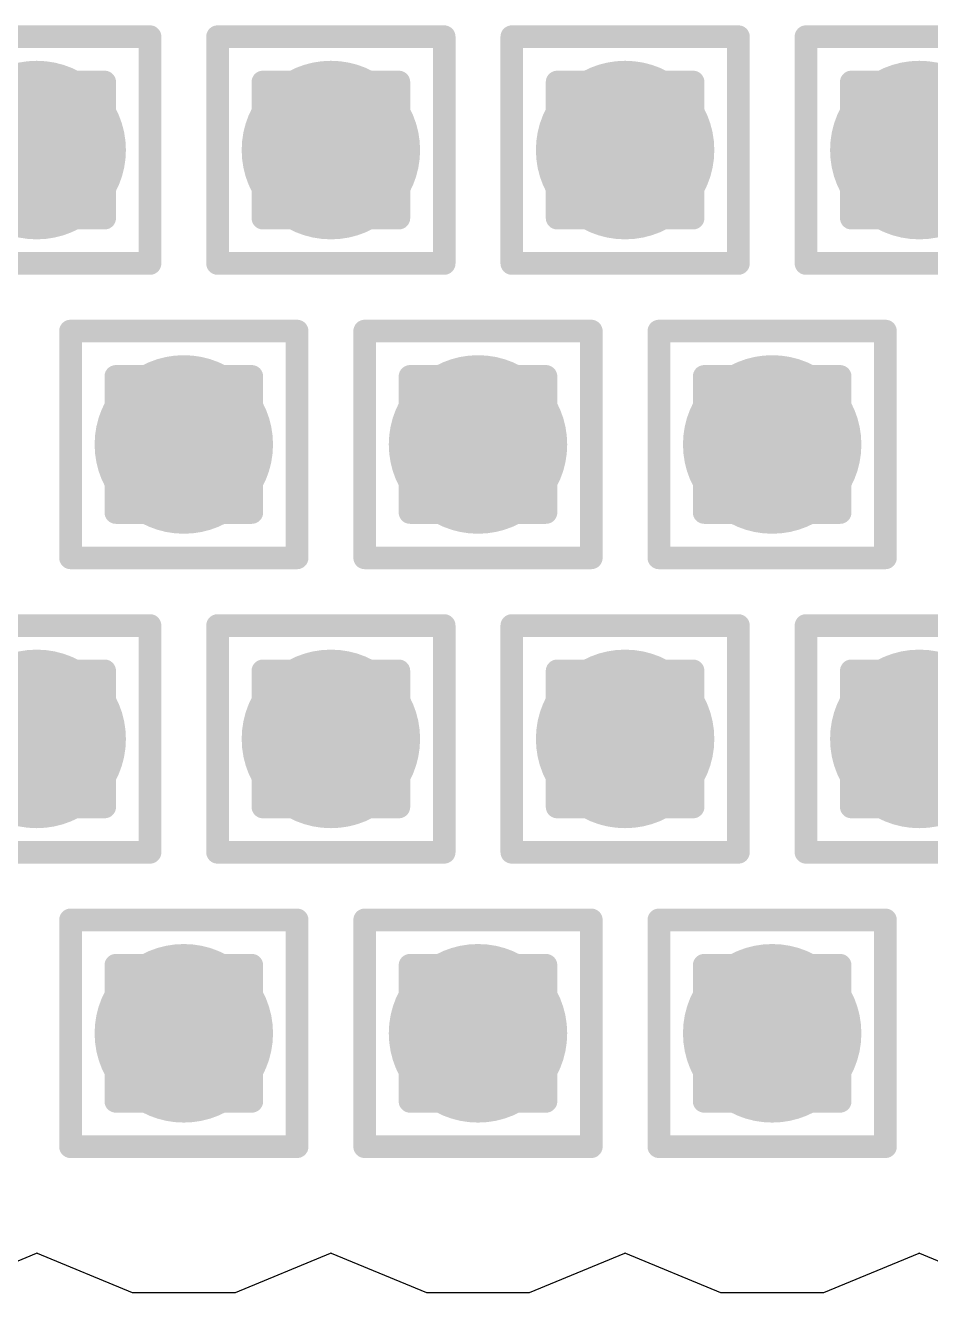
# Model space of a CAD drawing. Header units: inches. Extents: x -12 to 5357, y -8 to 5291.
# Drawn here: x 41.746 to 43.775, y 8.817 to 11.656 of the extents above; entities that cross this region are included whole.
import ezdxf

# ---------------------------------------------------------------- set-up
doc = ezdxf.new("R2010")
doc.units = ezdxf.units.IN
for name, color, linetype in [('Bottom Layer', 5, 'Continuous'), ('Drill Drawing', 1, 'Continuous'), ('Ground', 16, 'Continuous'), ('Power', 76, 'Continuous'), ('Top Layer', 1, 'Continuous'), ('Via Holes', 16, 'Continuous')]:
    doc.layers.add(name, color=color, linetype=linetype)

msp = doc.modelspace()

# ---------------------------------------------------------------- hatches: boundary and pattern name
at = {"layer": 'Bottom Layer'}
h = msp.add_hatch(color=5, dxfattribs=at)
edge = h.paths.add_edge_path()
edge.add_arc((41.7713, 11.3767), 0.2, 0, 360)
h = msp.add_hatch(color=5, dxfattribs=at)
edge = h.paths.add_edge_path()
edge.add_arc((42.4308, 11.3767), 0.2, 0, 360)
h = msp.add_hatch(color=5, dxfattribs=at)
edge = h.paths.add_edge_path()
edge.add_arc((43.0904, 11.3767), 0.2, 0, 360)
h = msp.add_hatch(color=5, dxfattribs=at)
edge = h.paths.add_edge_path()
edge.add_arc((43.7499, 11.3767), 0.2, 0, 360)
h = msp.add_hatch(color=5, dxfattribs=at)
edge = h.paths.add_edge_path()
edge.add_arc((42.1011, 10.7172), 0.2, 0, 360)
h = msp.add_hatch(color=5, dxfattribs=at)
edge = h.paths.add_edge_path()
edge.add_arc((42.7606, 10.7172), 0.2, 0, 360)
h = msp.add_hatch(color=5, dxfattribs=at)
edge = h.paths.add_edge_path()
edge.add_arc((43.4201, 10.7172), 0.2, 0, 360)
h = msp.add_hatch(color=5, dxfattribs=at)
edge = h.paths.add_edge_path()
edge.add_arc((41.7713, 10.0576), 0.2, 0, 360)
h = msp.add_hatch(color=5, dxfattribs=at)
edge = h.paths.add_edge_path()
edge.add_arc((42.4308, 10.0576), 0.2, 0, 360)
h = msp.add_hatch(color=5, dxfattribs=at)
edge = h.paths.add_edge_path()
edge.add_arc((43.0904, 10.0576), 0.2, 0, 360)
h = msp.add_hatch(color=5, dxfattribs=at)
edge = h.paths.add_edge_path()
edge.add_arc((43.7499, 10.0576), 0.2, 0, 360)
h = msp.add_hatch(color=5, dxfattribs=at)
edge = h.paths.add_edge_path()
edge.add_arc((42.1011, 9.3981), 0.2, 0, 360)
h = msp.add_hatch(color=5, dxfattribs=at)
edge = h.paths.add_edge_path()
edge.add_arc((42.7606, 9.3981), 0.2, 0, 360)
h = msp.add_hatch(color=5, dxfattribs=at)
edge = h.paths.add_edge_path()
edge.add_arc((43.4201, 9.3981), 0.2, 0, 360)
at = {"layer": 'Ground'}
h = msp.add_hatch(color=16, dxfattribs=at)
edge = h.paths.add_edge_path()
edge.add_arc((41.7713, 11.3767), 0.2, 0, 360)
h = msp.add_hatch(color=16, dxfattribs=at)
edge = h.paths.add_edge_path()
edge.add_arc((42.4308, 11.3767), 0.2, 0, 360)
h = msp.add_hatch(color=16, dxfattribs=at)
edge = h.paths.add_edge_path()
edge.add_arc((43.0904, 11.3767), 0.2, 0, 360)
h = msp.add_hatch(color=16, dxfattribs=at)
edge = h.paths.add_edge_path()
edge.add_arc((43.7499, 11.3767), 0.2, 0, 360)
h = msp.add_hatch(color=16, dxfattribs=at)
edge = h.paths.add_edge_path()
edge.add_arc((42.1011, 10.7172), 0.2, 0, 360)
h = msp.add_hatch(color=16, dxfattribs=at)
edge = h.paths.add_edge_path()
edge.add_arc((42.7606, 10.7172), 0.2, 0, 360)
h = msp.add_hatch(color=16, dxfattribs=at)
edge = h.paths.add_edge_path()
edge.add_arc((43.4201, 10.7172), 0.2, 0, 360)
h = msp.add_hatch(color=16, dxfattribs=at)
edge = h.paths.add_edge_path()
edge.add_arc((41.7713, 10.0576), 0.2, 0, 360)
h = msp.add_hatch(color=16, dxfattribs=at)
edge = h.paths.add_edge_path()
edge.add_arc((42.4308, 10.0576), 0.2, 0, 360)
h = msp.add_hatch(color=16, dxfattribs=at)
edge = h.paths.add_edge_path()
edge.add_arc((43.0904, 10.0576), 0.2, 0, 360)
h = msp.add_hatch(color=16, dxfattribs=at)
edge = h.paths.add_edge_path()
edge.add_arc((43.7499, 10.0576), 0.2, 0, 360)
h = msp.add_hatch(color=16, dxfattribs=at)
edge = h.paths.add_edge_path()
edge.add_arc((42.1011, 9.3981), 0.2, 0, 360)
h = msp.add_hatch(color=16, dxfattribs=at)
edge = h.paths.add_edge_path()
edge.add_arc((42.7606, 9.3981), 0.2, 0, 360)
h = msp.add_hatch(color=16, dxfattribs=at)
edge = h.paths.add_edge_path()
edge.add_arc((43.4201, 9.3981), 0.2, 0, 360)
at = {"layer": 'Power'}
h = msp.add_hatch(color=76, dxfattribs=at)
edge = h.paths.add_edge_path()
edge.add_arc((41.7713, 11.3767), 0.2, 0, 360)
h = msp.add_hatch(color=76, dxfattribs=at)
edge = h.paths.add_edge_path()
edge.add_arc((42.4308, 11.3767), 0.2, 0, 360)
h = msp.add_hatch(color=76, dxfattribs=at)
edge = h.paths.add_edge_path()
edge.add_arc((43.0904, 11.3767), 0.2, 0, 360)
h = msp.add_hatch(color=76, dxfattribs=at)
edge = h.paths.add_edge_path()
edge.add_arc((43.7499, 11.3767), 0.2, 0, 360)
h = msp.add_hatch(color=76, dxfattribs=at)
edge = h.paths.add_edge_path()
edge.add_arc((42.1011, 10.7172), 0.2, 0, 360)
h = msp.add_hatch(color=76, dxfattribs=at)
edge = h.paths.add_edge_path()
edge.add_arc((42.7606, 10.7172), 0.2, 0, 360)
h = msp.add_hatch(color=76, dxfattribs=at)
edge = h.paths.add_edge_path()
edge.add_arc((43.4201, 10.7172), 0.2, 0, 360)
h = msp.add_hatch(color=76, dxfattribs=at)
edge = h.paths.add_edge_path()
edge.add_arc((41.7713, 10.0576), 0.2, 0, 360)
h = msp.add_hatch(color=76, dxfattribs=at)
edge = h.paths.add_edge_path()
edge.add_arc((42.4308, 10.0576), 0.2, 0, 360)
h = msp.add_hatch(color=76, dxfattribs=at)
edge = h.paths.add_edge_path()
edge.add_arc((43.0904, 10.0576), 0.2, 0, 360)
h = msp.add_hatch(color=76, dxfattribs=at)
edge = h.paths.add_edge_path()
edge.add_arc((43.7499, 10.0576), 0.2, 0, 360)
h = msp.add_hatch(color=76, dxfattribs=at)
edge = h.paths.add_edge_path()
edge.add_arc((42.1011, 9.3981), 0.2, 0, 360)
h = msp.add_hatch(color=76, dxfattribs=at)
edge = h.paths.add_edge_path()
edge.add_arc((42.7606, 9.3981), 0.2, 0, 360)
h = msp.add_hatch(color=76, dxfattribs=at)
edge = h.paths.add_edge_path()
edge.add_arc((43.4201, 9.3981), 0.2, 0, 360)
at = {"layer": 'Top Layer'}
h = msp.add_hatch(color=1, dxfattribs=at)
edge = h.paths.add_edge_path()
edge.add_arc((41.7713, 11.3767), 0.2, 0, 360)
h = msp.add_hatch(color=1, dxfattribs=at)
edge = h.paths.add_edge_path()
edge.add_arc((42.4308, 11.3767), 0.2, 0, 360)
h = msp.add_hatch(color=1, dxfattribs=at)
edge = h.paths.add_edge_path()
edge.add_arc((43.0904, 11.3767), 0.2, 0, 360)
h = msp.add_hatch(color=1, dxfattribs=at)
edge = h.paths.add_edge_path()
edge.add_arc((43.7499, 11.3767), 0.2, 0, 360)
h = msp.add_hatch(color=1, dxfattribs=at)
edge = h.paths.add_edge_path()
edge.add_arc((42.1011, 10.7172), 0.2, 0, 360)
h = msp.add_hatch(color=1, dxfattribs=at)
edge = h.paths.add_edge_path()
edge.add_arc((42.7606, 10.7172), 0.2, 0, 360)
h = msp.add_hatch(color=1, dxfattribs=at)
edge = h.paths.add_edge_path()
edge.add_arc((43.4201, 10.7172), 0.2, 0, 360)
h = msp.add_hatch(color=1, dxfattribs=at)
edge = h.paths.add_edge_path()
edge.add_arc((41.7713, 10.0576), 0.2, 0, 360)
h = msp.add_hatch(color=1, dxfattribs=at)
edge = h.paths.add_edge_path()
edge.add_arc((42.4308, 10.0576), 0.2, 0, 360)
h = msp.add_hatch(color=1, dxfattribs=at)
edge = h.paths.add_edge_path()
edge.add_arc((43.0904, 10.0576), 0.2, 0, 360)
h = msp.add_hatch(color=1, dxfattribs=at)
edge = h.paths.add_edge_path()
edge.add_arc((43.7499, 10.0576), 0.2, 0, 360)
h = msp.add_hatch(color=1, dxfattribs=at)
edge = h.paths.add_edge_path()
edge.add_arc((42.1011, 9.3981), 0.2, 0, 360)
h = msp.add_hatch(color=1, dxfattribs=at)
edge = h.paths.add_edge_path()
edge.add_arc((42.7606, 9.3981), 0.2, 0, 360)
h = msp.add_hatch(color=1, dxfattribs=at)
edge = h.paths.add_edge_path()
edge.add_arc((43.4201, 9.3981), 0.2, 0, 360)
at = {"layer": 'Via Holes'}
h = msp.add_hatch(color=7, dxfattribs=at)
edge = h.paths.add_edge_path()
edge.add_arc((41.7713, 11.3767), 0.1, 0, 360)
h = msp.add_hatch(color=7, dxfattribs=at)
edge = h.paths.add_edge_path()
edge.add_arc((42.4308, 11.3767), 0.1, 0, 360)
h = msp.add_hatch(color=7, dxfattribs=at)
edge = h.paths.add_edge_path()
edge.add_arc((43.0904, 11.3767), 0.1, 0, 360)
h = msp.add_hatch(color=7, dxfattribs=at)
edge = h.paths.add_edge_path()
edge.add_arc((43.7499, 11.3767), 0.1, 0, 360)
h = msp.add_hatch(color=7, dxfattribs=at)
edge = h.paths.add_edge_path()
edge.add_arc((42.1011, 10.7172), 0.1, 0, 360)
h = msp.add_hatch(color=7, dxfattribs=at)
edge = h.paths.add_edge_path()
edge.add_arc((42.7606, 10.7172), 0.1, 0, 360)
h = msp.add_hatch(color=7, dxfattribs=at)
edge = h.paths.add_edge_path()
edge.add_arc((43.4201, 10.7172), 0.1, 0, 360)
h = msp.add_hatch(color=7, dxfattribs=at)
edge = h.paths.add_edge_path()
edge.add_arc((41.7713, 10.0576), 0.1, 0, 360)
h = msp.add_hatch(color=7, dxfattribs=at)
edge = h.paths.add_edge_path()
edge.add_arc((42.4308, 10.0576), 0.1, 0, 360)
h = msp.add_hatch(color=7, dxfattribs=at)
edge = h.paths.add_edge_path()
edge.add_arc((43.0904, 10.0576), 0.1, 0, 360)
h = msp.add_hatch(color=7, dxfattribs=at)
edge = h.paths.add_edge_path()
edge.add_arc((43.7499, 10.0576), 0.1, 0, 360)
h = msp.add_hatch(color=7, dxfattribs=at)
edge = h.paths.add_edge_path()
edge.add_arc((42.1011, 9.3981), 0.1, 0, 360)
h = msp.add_hatch(color=7, dxfattribs=at)
edge = h.paths.add_edge_path()
edge.add_arc((42.7606, 9.3981), 0.1, 0, 360)
h = msp.add_hatch(color=7, dxfattribs=at)
edge = h.paths.add_edge_path()
edge.add_arc((43.4201, 9.3981), 0.1, 0, 360)

# ---------------------------------------------------------------- linework, layer by layer
at = {"layer": 'Drill Drawing'}
for points in [[(41.5173, 11.6307, 0.0508, 0.0508, 0), (42.0253, 11.6307, 0.0508, 0.0508, 0)], [(42.0253, 11.1227, 0.0508, 0.0508, 0), (42.0253, 11.6307, 0.0508, 0.0508, 0)], [(42.1768, 11.6307, 0.0508, 0.0508, 0), (42.6848, 11.6307, 0.0508, 0.0508, 0)], [(42.1768, 11.1227, 0.0508, 0.0508, 0), (42.1768, 11.6307, 0.0508, 0.0508, 0)], [(42.6848, 11.1227, 0.0508, 0.0508, 0), (42.6848, 11.6307, 0.0508, 0.0508, 0)], [(42.8364, 11.6307, 0.0508, 0.0508, 0), (43.3444, 11.6307, 0.0508, 0.0508, 0)], [(42.8364, 11.1227, 0.0508, 0.0508, 0), (42.8364, 11.6307, 0.0508, 0.0508, 0)], [(43.3444, 11.1227, 0.0508, 0.0508, 0), (43.3444, 11.6307, 0.0508, 0.0508, 0)], [(43.4959, 11.6307, 0.0508, 0.0508, 0), (44.0039, 11.6307, 0.0508, 0.0508, 0)], [(43.4959, 11.1227, 0.0508, 0.0508, 0), (43.4959, 11.6307, 0.0508, 0.0508, 0)], [(41.6189, 11.5291, 0.0508, 0.0508, 0), (41.9237, 11.5291, 0.0508, 0.0508, 0)], [(41.9237, 11.2243, 0.0508, 0.0508, 0), (41.9237, 11.5291, 0.0508, 0.0508, 0)], [(42.2784, 11.5291, 0.0508, 0.0508, 0), (42.5832, 11.5291, 0.0508, 0.0508, 0)], [(42.2784, 11.2243, 0.0508, 0.0508, 0), (42.2784, 11.5291, 0.0508, 0.0508, 0)], [(42.5832, 11.2243, 0.0508, 0.0508, 0), (42.5832, 11.5291, 0.0508, 0.0508, 0)], [(42.938, 11.5291, 0.0508, 0.0508, 0), (43.2428, 11.5291, 0.0508, 0.0508, 0)], [(42.938, 11.2243, 0.0508, 0.0508, 0), (42.938, 11.5291, 0.0508, 0.0508, 0)], [(43.2428, 11.2243, 0.0508, 0.0508, 0), (43.2428, 11.5291, 0.0508, 0.0508, 0)], [(43.5975, 11.5291, 0.0508, 0.0508, 0), (43.9023, 11.5291, 0.0508, 0.0508, 0)], [(43.5975, 11.2243, 0.0508, 0.0508, 0), (43.5975, 11.5291, 0.0508, 0.0508, 0)], [(41.6189, 11.2243, 0.0508, 0.0508, 0), (41.9237, 11.2243, 0.0508, 0.0508, 0)], [(42.2784, 11.2243, 0.0508, 0.0508, 0), (42.5832, 11.2243, 0.0508, 0.0508, 0)], [(42.938, 11.2243, 0.0508, 0.0508, 0), (43.2428, 11.2243, 0.0508, 0.0508, 0)], [(43.5975, 11.2243, 0.0508, 0.0508, 0), (43.9023, 11.2243, 0.0508, 0.0508, 0)], [(41.5173, 11.1227, 0.0508, 0.0508, 0), (42.0253, 11.1227, 0.0508, 0.0508, 0)], [(42.1768, 11.1227, 0.0508, 0.0508, 0), (42.6848, 11.1227, 0.0508, 0.0508, 0)], [(42.8364, 11.1227, 0.0508, 0.0508, 0), (43.3444, 11.1227, 0.0508, 0.0508, 0)], [(43.4959, 11.1227, 0.0508, 0.0508, 0), (44.0039, 11.1227, 0.0508, 0.0508, 0)], [(41.8471, 10.9712, 0.0508, 0.0508, 0), (42.3551, 10.9712, 0.0508, 0.0508, 0)], [(41.8471, 10.4632, 0.0508, 0.0508, 0), (41.8471, 10.9712, 0.0508, 0.0508, 0)], [(42.3551, 10.4632, 0.0508, 0.0508, 0), (42.3551, 10.9712, 0.0508, 0.0508, 0)], [(42.5066, 10.9712, 0.0508, 0.0508, 0), (43.0146, 10.9712, 0.0508, 0.0508, 0)], [(42.5066, 10.4632, 0.0508, 0.0508, 0), (42.5066, 10.9712, 0.0508, 0.0508, 0)], [(43.0146, 10.4632, 0.0508, 0.0508, 0), (43.0146, 10.9712, 0.0508, 0.0508, 0)], [(43.1661, 10.9712, 0.0508, 0.0508, 0), (43.6741, 10.9712, 0.0508, 0.0508, 0)], [(43.1661, 10.4632, 0.0508, 0.0508, 0), (43.1661, 10.9712, 0.0508, 0.0508, 0)], [(43.6741, 10.4632, 0.0508, 0.0508, 0), (43.6741, 10.9712, 0.0508, 0.0508, 0)], [(41.9487, 10.8696, 0.0508, 0.0508, 0), (42.2535, 10.8696, 0.0508, 0.0508, 0)], [(41.9487, 10.5648, 0.0508, 0.0508, 0), (41.9487, 10.8696, 0.0508, 0.0508, 0)], [(42.2535, 10.5648, 0.0508, 0.0508, 0), (42.2535, 10.8696, 0.0508, 0.0508, 0)], [(42.6082, 10.8696, 0.0508, 0.0508, 0), (42.913, 10.8696, 0.0508, 0.0508, 0)], [(42.6082, 10.5648, 0.0508, 0.0508, 0), (42.6082, 10.8696, 0.0508, 0.0508, 0)], [(42.913, 10.5648, 0.0508, 0.0508, 0), (42.913, 10.8696, 0.0508, 0.0508, 0)], [(43.2677, 10.8696, 0.0508, 0.0508, 0), (43.5725, 10.8696, 0.0508, 0.0508, 0)], [(43.2677, 10.5648, 0.0508, 0.0508, 0), (43.2677, 10.8696, 0.0508, 0.0508, 0)], [(43.5725, 10.5648, 0.0508, 0.0508, 0), (43.5725, 10.8696, 0.0508, 0.0508, 0)], [(41.9487, 10.5648, 0.0508, 0.0508, 0), (42.2535, 10.5648, 0.0508, 0.0508, 0)], [(42.6082, 10.5648, 0.0508, 0.0508, 0), (42.913, 10.5648, 0.0508, 0.0508, 0)], [(43.2677, 10.5648, 0.0508, 0.0508, 0), (43.5725, 10.5648, 0.0508, 0.0508, 0)], [(41.8471, 10.4632, 0.0508, 0.0508, 0), (42.3551, 10.4632, 0.0508, 0.0508, 0)], [(42.5066, 10.4632, 0.0508, 0.0508, 0), (43.0146, 10.4632, 0.0508, 0.0508, 0)], [(43.1661, 10.4632, 0.0508, 0.0508, 0), (43.6741, 10.4632, 0.0508, 0.0508, 0)], [(41.5173, 10.3116, 0.0508, 0.0508, 0), (42.0253, 10.3116, 0.0508, 0.0508, 0)], [(42.0253, 9.8036, 0.0508, 0.0508, 0), (42.0253, 10.3116, 0.0508, 0.0508, 0)], [(42.1768, 10.3116, 0.0508, 0.0508, 0), (42.6848, 10.3116, 0.0508, 0.0508, 0)], [(42.1768, 9.8036, 0.0508, 0.0508, 0), (42.1768, 10.3116, 0.0508, 0.0508, 0)], [(42.6848, 9.8036, 0.0508, 0.0508, 0), (42.6848, 10.3116, 0.0508, 0.0508, 0)], [(42.8364, 10.3116, 0.0508, 0.0508, 0), (43.3444, 10.3116, 0.0508, 0.0508, 0)], [(42.8364, 9.8036, 0.0508, 0.0508, 0), (42.8364, 10.3116, 0.0508, 0.0508, 0)], [(43.3444, 9.8036, 0.0508, 0.0508, 0), (43.3444, 10.3116, 0.0508, 0.0508, 0)], [(43.4959, 10.3116, 0.0508, 0.0508, 0), (44.0039, 10.3116, 0.0508, 0.0508, 0)], [(43.4959, 9.8036, 0.0508, 0.0508, 0), (43.4959, 10.3116, 0.0508, 0.0508, 0)], [(41.6189, 10.21, 0.0508, 0.0508, 0), (41.9237, 10.21, 0.0508, 0.0508, 0)], [(41.9237, 9.9052, 0.0508, 0.0508, 0), (41.9237, 10.21, 0.0508, 0.0508, 0)], [(42.2784, 10.21, 0.0508, 0.0508, 0), (42.5832, 10.21, 0.0508, 0.0508, 0)], [(42.2784, 9.9052, 0.0508, 0.0508, 0), (42.2784, 10.21, 0.0508, 0.0508, 0)], [(42.5832, 9.9052, 0.0508, 0.0508, 0), (42.5832, 10.21, 0.0508, 0.0508, 0)], [(42.938, 10.21, 0.0508, 0.0508, 0), (43.2428, 10.21, 0.0508, 0.0508, 0)], [(42.938, 9.9052, 0.0508, 0.0508, 0), (42.938, 10.21, 0.0508, 0.0508, 0)], [(43.2428, 9.9052, 0.0508, 0.0508, 0), (43.2428, 10.21, 0.0508, 0.0508, 0)], [(43.5975, 10.21, 0.0508, 0.0508, 0), (43.9023, 10.21, 0.0508, 0.0508, 0)], [(43.5975, 9.9052, 0.0508, 0.0508, 0), (43.5975, 10.21, 0.0508, 0.0508, 0)], [(41.6189, 9.9052, 0.0508, 0.0508, 0), (41.9237, 9.9052, 0.0508, 0.0508, 0)], [(42.2784, 9.9052, 0.0508, 0.0508, 0), (42.5832, 9.9052, 0.0508, 0.0508, 0)], [(42.938, 9.9052, 0.0508, 0.0508, 0), (43.2428, 9.9052, 0.0508, 0.0508, 0)], [(43.5975, 9.9052, 0.0508, 0.0508, 0), (43.9023, 9.9052, 0.0508, 0.0508, 0)], [(41.5173, 9.8036, 0.0508, 0.0508, 0), (42.0253, 9.8036, 0.0508, 0.0508, 0)], [(42.1768, 9.8036, 0.0508, 0.0508, 0), (42.6848, 9.8036, 0.0508, 0.0508, 0)], [(42.8364, 9.8036, 0.0508, 0.0508, 0), (43.3444, 9.8036, 0.0508, 0.0508, 0)], [(43.4959, 9.8036, 0.0508, 0.0508, 0), (44.0039, 9.8036, 0.0508, 0.0508, 0)], [(41.8471, 9.6521, 0.0508, 0.0508, 0), (42.3551, 9.6521, 0.0508, 0.0508, 0)], [(41.8471, 9.1441, 0.0508, 0.0508, 0), (41.8471, 9.6521, 0.0508, 0.0508, 0)], [(42.3551, 9.1441, 0.0508, 0.0508, 0), (42.3551, 9.6521, 0.0508, 0.0508, 0)], [(42.5066, 9.6521, 0.0508, 0.0508, 0), (43.0146, 9.6521, 0.0508, 0.0508, 0)], [(42.5066, 9.1441, 0.0508, 0.0508, 0), (42.5066, 9.6521, 0.0508, 0.0508, 0)], [(43.0146, 9.1441, 0.0508, 0.0508, 0), (43.0146, 9.6521, 0.0508, 0.0508, 0)], [(43.1661, 9.6521, 0.0508, 0.0508, 0), (43.6741, 9.6521, 0.0508, 0.0508, 0)], [(43.1661, 9.1441, 0.0508, 0.0508, 0), (43.1661, 9.6521, 0.0508, 0.0508, 0)], [(43.6741, 9.1441, 0.0508, 0.0508, 0), (43.6741, 9.6521, 0.0508, 0.0508, 0)], [(41.9487, 9.5505, 0.0508, 0.0508, 0), (42.2535, 9.5505, 0.0508, 0.0508, 0)], [(41.9487, 9.2457, 0.0508, 0.0508, 0), (41.9487, 9.5505, 0.0508, 0.0508, 0)], [(42.2535, 9.2457, 0.0508, 0.0508, 0), (42.2535, 9.5505, 0.0508, 0.0508, 0)], [(42.6082, 9.5505, 0.0508, 0.0508, 0), (42.913, 9.5505, 0.0508, 0.0508, 0)], [(42.6082, 9.2457, 0.0508, 0.0508, 0), (42.6082, 9.5505, 0.0508, 0.0508, 0)], [(42.913, 9.2457, 0.0508, 0.0508, 0), (42.913, 9.5505, 0.0508, 0.0508, 0)], [(43.2677, 9.5505, 0.0508, 0.0508, 0), (43.5725, 9.5505, 0.0508, 0.0508, 0)], [(43.2677, 9.2457, 0.0508, 0.0508, 0), (43.2677, 9.5505, 0.0508, 0.0508, 0)], [(43.5725, 9.2457, 0.0508, 0.0508, 0), (43.5725, 9.5505, 0.0508, 0.0508, 0)], [(41.9487, 9.2457, 0.0508, 0.0508, 0), (42.2535, 9.2457, 0.0508, 0.0508, 0)], [(42.6082, 9.2457, 0.0508, 0.0508, 0), (42.913, 9.2457, 0.0508, 0.0508, 0)], [(43.2677, 9.2457, 0.0508, 0.0508, 0), (43.5725, 9.2457, 0.0508, 0.0508, 0)], [(41.8471, 9.1441, 0.0508, 0.0508, 0), (42.3551, 9.1441, 0.0508, 0.0508, 0)], [(42.5066, 9.1441, 0.0508, 0.0508, 0), (43.0146, 9.1441, 0.0508, 0.0508, 0)], [(43.1661, 9.1441, 0.0508, 0.0508, 0), (43.6741, 9.1441, 0.0508, 0.0508, 0)]]:
    msp.add_lwpolyline(points, format="xyseb", dxfattribs=at)
for points in [[(42.0126, 11.6307, 0.0254, 0.0254, 1), (42.038, 11.6307, 0.0254, 0.0254, 1)], [(42.0126, 11.6307, 0.0254, 0.0254, 1), (42.038, 11.6307, 0.0254, 0.0254, 1)], [(42.1641, 11.6307, 0.0254, 0.0254, 1), (42.1895, 11.6307, 0.0254, 0.0254, 1)], [(42.1641, 11.6307, 0.0254, 0.0254, 1), (42.1895, 11.6307, 0.0254, 0.0254, 1)], [(42.6721, 11.6307, 0.0254, 0.0254, 1), (42.6975, 11.6307, 0.0254, 0.0254, 1)], [(42.6721, 11.6307, 0.0254, 0.0254, 1), (42.6975, 11.6307, 0.0254, 0.0254, 1)], [(42.8237, 11.6307, 0.0254, 0.0254, 1), (42.8491, 11.6307, 0.0254, 0.0254, 1)], [(42.8237, 11.6307, 0.0254, 0.0254, 1), (42.8491, 11.6307, 0.0254, 0.0254, 1)], [(43.3317, 11.6307, 0.0254, 0.0254, 1), (43.3571, 11.6307, 0.0254, 0.0254, 1)], [(43.3317, 11.6307, 0.0254, 0.0254, 1), (43.3571, 11.6307, 0.0254, 0.0254, 1)], [(43.4832, 11.6307, 0.0254, 0.0254, 1), (43.5086, 11.6307, 0.0254, 0.0254, 1)], [(43.4832, 11.6307, 0.0254, 0.0254, 1), (43.5086, 11.6307, 0.0254, 0.0254, 1)], [(41.911, 11.5291, 0.0254, 0.0254, 1), (41.9364, 11.5291, 0.0254, 0.0254, 1)], [(41.911, 11.5291, 0.0254, 0.0254, 1), (41.9364, 11.5291, 0.0254, 0.0254, 1)], [(42.2657, 11.5291, 0.0254, 0.0254, 1), (42.2911, 11.5291, 0.0254, 0.0254, 1)], [(42.2657, 11.5291, 0.0254, 0.0254, 1), (42.2911, 11.5291, 0.0254, 0.0254, 1)], [(42.5705, 11.5291, 0.0254, 0.0254, 1), (42.5959, 11.5291, 0.0254, 0.0254, 1)], [(42.5705, 11.5291, 0.0254, 0.0254, 1), (42.5959, 11.5291, 0.0254, 0.0254, 1)], [(42.9253, 11.5291, 0.0254, 0.0254, 1), (42.9507, 11.5291, 0.0254, 0.0254, 1)], [(42.9253, 11.5291, 0.0254, 0.0254, 1), (42.9507, 11.5291, 0.0254, 0.0254, 1)], [(43.2301, 11.5291, 0.0254, 0.0254, 1), (43.2555, 11.5291, 0.0254, 0.0254, 1)], [(43.2301, 11.5291, 0.0254, 0.0254, 1), (43.2555, 11.5291, 0.0254, 0.0254, 1)], [(43.5848, 11.5291, 0.0254, 0.0254, 1), (43.6102, 11.5291, 0.0254, 0.0254, 1)], [(43.5848, 11.5291, 0.0254, 0.0254, 1), (43.6102, 11.5291, 0.0254, 0.0254, 1)], [(41.911, 11.2243, 0.0254, 0.0254, 1), (41.9364, 11.2243, 0.0254, 0.0254, 1)], [(41.911, 11.2243, 0.0254, 0.0254, 1), (41.9364, 11.2243, 0.0254, 0.0254, 1)], [(42.2657, 11.2243, 0.0254, 0.0254, 1), (42.2911, 11.2243, 0.0254, 0.0254, 1)], [(42.2657, 11.2243, 0.0254, 0.0254, 1), (42.2911, 11.2243, 0.0254, 0.0254, 1)], [(42.5705, 11.2243, 0.0254, 0.0254, 1), (42.5959, 11.2243, 0.0254, 0.0254, 1)], [(42.5705, 11.2243, 0.0254, 0.0254, 1), (42.5959, 11.2243, 0.0254, 0.0254, 1)], [(42.9253, 11.2243, 0.0254, 0.0254, 1), (42.9507, 11.2243, 0.0254, 0.0254, 1)], [(42.9253, 11.2243, 0.0254, 0.0254, 1), (42.9507, 11.2243, 0.0254, 0.0254, 1)], [(43.2301, 11.2243, 0.0254, 0.0254, 1), (43.2555, 11.2243, 0.0254, 0.0254, 1)], [(43.2301, 11.2243, 0.0254, 0.0254, 1), (43.2555, 11.2243, 0.0254, 0.0254, 1)], [(43.5848, 11.2243, 0.0254, 0.0254, 1), (43.6102, 11.2243, 0.0254, 0.0254, 1)], [(43.5848, 11.2243, 0.0254, 0.0254, 1), (43.6102, 11.2243, 0.0254, 0.0254, 1)], [(42.0126, 11.1227, 0.0254, 0.0254, 1), (42.038, 11.1227, 0.0254, 0.0254, 1)], [(42.0126, 11.1227, 0.0254, 0.0254, 1), (42.038, 11.1227, 0.0254, 0.0254, 1)], [(42.1641, 11.1227, 0.0254, 0.0254, 1), (42.1895, 11.1227, 0.0254, 0.0254, 1)], [(42.1641, 11.1227, 0.0254, 0.0254, 1), (42.1895, 11.1227, 0.0254, 0.0254, 1)], [(42.6721, 11.1227, 0.0254, 0.0254, 1), (42.6975, 11.1227, 0.0254, 0.0254, 1)], [(42.6721, 11.1227, 0.0254, 0.0254, 1), (42.6975, 11.1227, 0.0254, 0.0254, 1)], [(42.8237, 11.1227, 0.0254, 0.0254, 1), (42.8491, 11.1227, 0.0254, 0.0254, 1)], [(42.8237, 11.1227, 0.0254, 0.0254, 1), (42.8491, 11.1227, 0.0254, 0.0254, 1)], [(43.3317, 11.1227, 0.0254, 0.0254, 1), (43.3571, 11.1227, 0.0254, 0.0254, 1)], [(43.3317, 11.1227, 0.0254, 0.0254, 1), (43.3571, 11.1227, 0.0254, 0.0254, 1)], [(43.4832, 11.1227, 0.0254, 0.0254, 1), (43.5086, 11.1227, 0.0254, 0.0254, 1)], [(43.4832, 11.1227, 0.0254, 0.0254, 1), (43.5086, 11.1227, 0.0254, 0.0254, 1)], [(41.8344, 10.9712, 0.0254, 0.0254, 1), (41.8598, 10.9712, 0.0254, 0.0254, 1)], [(41.8344, 10.9712, 0.0254, 0.0254, 1), (41.8598, 10.9712, 0.0254, 0.0254, 1)], [(42.3424, 10.9712, 0.0254, 0.0254, 1), (42.3678, 10.9712, 0.0254, 0.0254, 1)], [(42.3424, 10.9712, 0.0254, 0.0254, 1), (42.3678, 10.9712, 0.0254, 0.0254, 1)], [(42.4939, 10.9712, 0.0254, 0.0254, 1), (42.5193, 10.9712, 0.0254, 0.0254, 1)], [(42.4939, 10.9712, 0.0254, 0.0254, 1), (42.5193, 10.9712, 0.0254, 0.0254, 1)], [(43.0019, 10.9712, 0.0254, 0.0254, 1), (43.0273, 10.9712, 0.0254, 0.0254, 1)], [(43.0019, 10.9712, 0.0254, 0.0254, 1), (43.0273, 10.9712, 0.0254, 0.0254, 1)], [(43.1534, 10.9712, 0.0254, 0.0254, 1), (43.1788, 10.9712, 0.0254, 0.0254, 1)], [(43.1534, 10.9712, 0.0254, 0.0254, 1), (43.1788, 10.9712, 0.0254, 0.0254, 1)], [(43.6614, 10.9712, 0.0254, 0.0254, 1), (43.6868, 10.9712, 0.0254, 0.0254, 1)], [(43.6614, 10.9712, 0.0254, 0.0254, 1), (43.6868, 10.9712, 0.0254, 0.0254, 1)], [(41.936, 10.8696, 0.0254, 0.0254, 1), (41.9614, 10.8696, 0.0254, 0.0254, 1)], [(41.936, 10.8696, 0.0254, 0.0254, 1), (41.9614, 10.8696, 0.0254, 0.0254, 1)], [(42.2408, 10.8696, 0.0254, 0.0254, 1), (42.2662, 10.8696, 0.0254, 0.0254, 1)], [(42.2408, 10.8696, 0.0254, 0.0254, 1), (42.2662, 10.8696, 0.0254, 0.0254, 1)], [(42.5955, 10.8696, 0.0254, 0.0254, 1), (42.6209, 10.8696, 0.0254, 0.0254, 1)], [(42.5955, 10.8696, 0.0254, 0.0254, 1), (42.6209, 10.8696, 0.0254, 0.0254, 1)], [(42.9003, 10.8696, 0.0254, 0.0254, 1), (42.9257, 10.8696, 0.0254, 0.0254, 1)], [(42.9003, 10.8696, 0.0254, 0.0254, 1), (42.9257, 10.8696, 0.0254, 0.0254, 1)], [(43.255, 10.8696, 0.0254, 0.0254, 1), (43.2804, 10.8696, 0.0254, 0.0254, 1)], [(43.255, 10.8696, 0.0254, 0.0254, 1), (43.2804, 10.8696, 0.0254, 0.0254, 1)], [(43.5598, 10.8696, 0.0254, 0.0254, 1), (43.5852, 10.8696, 0.0254, 0.0254, 1)], [(43.5598, 10.8696, 0.0254, 0.0254, 1), (43.5852, 10.8696, 0.0254, 0.0254, 1)], [(41.936, 10.5648, 0.0254, 0.0254, 1), (41.9614, 10.5648, 0.0254, 0.0254, 1)], [(41.936, 10.5648, 0.0254, 0.0254, 1), (41.9614, 10.5648, 0.0254, 0.0254, 1)], [(42.2408, 10.5648, 0.0254, 0.0254, 1), (42.2662, 10.5648, 0.0254, 0.0254, 1)], [(42.2408, 10.5648, 0.0254, 0.0254, 1), (42.2662, 10.5648, 0.0254, 0.0254, 1)], [(42.5955, 10.5648, 0.0254, 0.0254, 1), (42.6209, 10.5648, 0.0254, 0.0254, 1)], [(42.5955, 10.5648, 0.0254, 0.0254, 1), (42.6209, 10.5648, 0.0254, 0.0254, 1)], [(42.9003, 10.5648, 0.0254, 0.0254, 1), (42.9257, 10.5648, 0.0254, 0.0254, 1)], [(42.9003, 10.5648, 0.0254, 0.0254, 1), (42.9257, 10.5648, 0.0254, 0.0254, 1)], [(43.255, 10.5648, 0.0254, 0.0254, 1), (43.2804, 10.5648, 0.0254, 0.0254, 1)], [(43.255, 10.5648, 0.0254, 0.0254, 1), (43.2804, 10.5648, 0.0254, 0.0254, 1)], [(43.5598, 10.5648, 0.0254, 0.0254, 1), (43.5852, 10.5648, 0.0254, 0.0254, 1)], [(43.5598, 10.5648, 0.0254, 0.0254, 1), (43.5852, 10.5648, 0.0254, 0.0254, 1)], [(41.8344, 10.4632, 0.0254, 0.0254, 1), (41.8598, 10.4632, 0.0254, 0.0254, 1)], [(41.8344, 10.4632, 0.0254, 0.0254, 1), (41.8598, 10.4632, 0.0254, 0.0254, 1)], [(42.3424, 10.4632, 0.0254, 0.0254, 1), (42.3678, 10.4632, 0.0254, 0.0254, 1)], [(42.3424, 10.4632, 0.0254, 0.0254, 1), (42.3678, 10.4632, 0.0254, 0.0254, 1)], [(42.4939, 10.4632, 0.0254, 0.0254, 1), (42.5193, 10.4632, 0.0254, 0.0254, 1)], [(42.4939, 10.4632, 0.0254, 0.0254, 1), (42.5193, 10.4632, 0.0254, 0.0254, 1)], [(43.0019, 10.4632, 0.0254, 0.0254, 1), (43.0273, 10.4632, 0.0254, 0.0254, 1)], [(43.0019, 10.4632, 0.0254, 0.0254, 1), (43.0273, 10.4632, 0.0254, 0.0254, 1)], [(43.1534, 10.4632, 0.0254, 0.0254, 1), (43.1788, 10.4632, 0.0254, 0.0254, 1)], [(43.1534, 10.4632, 0.0254, 0.0254, 1), (43.1788, 10.4632, 0.0254, 0.0254, 1)], [(43.6614, 10.4632, 0.0254, 0.0254, 1), (43.6868, 10.4632, 0.0254, 0.0254, 1)], [(43.6614, 10.4632, 0.0254, 0.0254, 1), (43.6868, 10.4632, 0.0254, 0.0254, 1)], [(42.0126, 10.3116, 0.0254, 0.0254, 1), (42.038, 10.3116, 0.0254, 0.0254, 1)], [(42.0126, 10.3116, 0.0254, 0.0254, 1), (42.038, 10.3116, 0.0254, 0.0254, 1)], [(42.1641, 10.3116, 0.0254, 0.0254, 1), (42.1895, 10.3116, 0.0254, 0.0254, 1)], [(42.1641, 10.3116, 0.0254, 0.0254, 1), (42.1895, 10.3116, 0.0254, 0.0254, 1)], [(42.6721, 10.3116, 0.0254, 0.0254, 1), (42.6975, 10.3116, 0.0254, 0.0254, 1)], [(42.6721, 10.3116, 0.0254, 0.0254, 1), (42.6975, 10.3116, 0.0254, 0.0254, 1)], [(42.8237, 10.3116, 0.0254, 0.0254, 1), (42.8491, 10.3116, 0.0254, 0.0254, 1)], [(42.8237, 10.3116, 0.0254, 0.0254, 1), (42.8491, 10.3116, 0.0254, 0.0254, 1)], [(43.3317, 10.3116, 0.0254, 0.0254, 1), (43.3571, 10.3116, 0.0254, 0.0254, 1)], [(43.3317, 10.3116, 0.0254, 0.0254, 1), (43.3571, 10.3116, 0.0254, 0.0254, 1)], [(43.4832, 10.3116, 0.0254, 0.0254, 1), (43.5086, 10.3116, 0.0254, 0.0254, 1)], [(43.4832, 10.3116, 0.0254, 0.0254, 1), (43.5086, 10.3116, 0.0254, 0.0254, 1)], [(41.911, 10.21, 0.0254, 0.0254, 1), (41.9364, 10.21, 0.0254, 0.0254, 1)], [(41.911, 10.21, 0.0254, 0.0254, 1), (41.9364, 10.21, 0.0254, 0.0254, 1)], [(42.2657, 10.21, 0.0254, 0.0254, 1), (42.2911, 10.21, 0.0254, 0.0254, 1)], [(42.2657, 10.21, 0.0254, 0.0254, 1), (42.2911, 10.21, 0.0254, 0.0254, 1)], [(42.5705, 10.21, 0.0254, 0.0254, 1), (42.5959, 10.21, 0.0254, 0.0254, 1)], [(42.5705, 10.21, 0.0254, 0.0254, 1), (42.5959, 10.21, 0.0254, 0.0254, 1)], [(42.9253, 10.21, 0.0254, 0.0254, 1), (42.9507, 10.21, 0.0254, 0.0254, 1)], [(42.9253, 10.21, 0.0254, 0.0254, 1), (42.9507, 10.21, 0.0254, 0.0254, 1)], [(43.2301, 10.21, 0.0254, 0.0254, 1), (43.2555, 10.21, 0.0254, 0.0254, 1)], [(43.2301, 10.21, 0.0254, 0.0254, 1), (43.2555, 10.21, 0.0254, 0.0254, 1)], [(43.5848, 10.21, 0.0254, 0.0254, 1), (43.6102, 10.21, 0.0254, 0.0254, 1)], [(43.5848, 10.21, 0.0254, 0.0254, 1), (43.6102, 10.21, 0.0254, 0.0254, 1)], [(41.911, 9.9052, 0.0254, 0.0254, 1), (41.9364, 9.9052, 0.0254, 0.0254, 1)], [(41.911, 9.9052, 0.0254, 0.0254, 1), (41.9364, 9.9052, 0.0254, 0.0254, 1)], [(42.2657, 9.9052, 0.0254, 0.0254, 1), (42.2911, 9.9052, 0.0254, 0.0254, 1)], [(42.2657, 9.9052, 0.0254, 0.0254, 1), (42.2911, 9.9052, 0.0254, 0.0254, 1)], [(42.5705, 9.9052, 0.0254, 0.0254, 1), (42.5959, 9.9052, 0.0254, 0.0254, 1)], [(42.5705, 9.9052, 0.0254, 0.0254, 1), (42.5959, 9.9052, 0.0254, 0.0254, 1)], [(42.9253, 9.9052, 0.0254, 0.0254, 1), (42.9507, 9.9052, 0.0254, 0.0254, 1)], [(42.9253, 9.9052, 0.0254, 0.0254, 1), (42.9507, 9.9052, 0.0254, 0.0254, 1)], [(43.2301, 9.9052, 0.0254, 0.0254, 1), (43.2555, 9.9052, 0.0254, 0.0254, 1)], [(43.2301, 9.9052, 0.0254, 0.0254, 1), (43.2555, 9.9052, 0.0254, 0.0254, 1)], [(43.5848, 9.9052, 0.0254, 0.0254, 1), (43.6102, 9.9052, 0.0254, 0.0254, 1)], [(43.5848, 9.9052, 0.0254, 0.0254, 1), (43.6102, 9.9052, 0.0254, 0.0254, 1)], [(42.0126, 9.8036, 0.0254, 0.0254, 1), (42.038, 9.8036, 0.0254, 0.0254, 1)], [(42.0126, 9.8036, 0.0254, 0.0254, 1), (42.038, 9.8036, 0.0254, 0.0254, 1)], [(42.1641, 9.8036, 0.0254, 0.0254, 1), (42.1895, 9.8036, 0.0254, 0.0254, 1)], [(42.1641, 9.8036, 0.0254, 0.0254, 1), (42.1895, 9.8036, 0.0254, 0.0254, 1)], [(42.6721, 9.8036, 0.0254, 0.0254, 1), (42.6975, 9.8036, 0.0254, 0.0254, 1)], [(42.6721, 9.8036, 0.0254, 0.0254, 1), (42.6975, 9.8036, 0.0254, 0.0254, 1)], [(42.8237, 9.8036, 0.0254, 0.0254, 1), (42.8491, 9.8036, 0.0254, 0.0254, 1)], [(42.8237, 9.8036, 0.0254, 0.0254, 1), (42.8491, 9.8036, 0.0254, 0.0254, 1)], [(43.3317, 9.8036, 0.0254, 0.0254, 1), (43.3571, 9.8036, 0.0254, 0.0254, 1)], [(43.3317, 9.8036, 0.0254, 0.0254, 1), (43.3571, 9.8036, 0.0254, 0.0254, 1)], [(43.4832, 9.8036, 0.0254, 0.0254, 1), (43.5086, 9.8036, 0.0254, 0.0254, 1)], [(43.4832, 9.8036, 0.0254, 0.0254, 1), (43.5086, 9.8036, 0.0254, 0.0254, 1)], [(41.8344, 9.6521, 0.0254, 0.0254, 1), (41.8598, 9.6521, 0.0254, 0.0254, 1)], [(41.8344, 9.6521, 0.0254, 0.0254, 1), (41.8598, 9.6521, 0.0254, 0.0254, 1)], [(42.3424, 9.6521, 0.0254, 0.0254, 1), (42.3678, 9.6521, 0.0254, 0.0254, 1)], [(42.3424, 9.6521, 0.0254, 0.0254, 1), (42.3678, 9.6521, 0.0254, 0.0254, 1)], [(42.4939, 9.6521, 0.0254, 0.0254, 1), (42.5193, 9.6521, 0.0254, 0.0254, 1)], [(42.4939, 9.6521, 0.0254, 0.0254, 1), (42.5193, 9.6521, 0.0254, 0.0254, 1)], [(43.0019, 9.6521, 0.0254, 0.0254, 1), (43.0273, 9.6521, 0.0254, 0.0254, 1)], [(43.0019, 9.6521, 0.0254, 0.0254, 1), (43.0273, 9.6521, 0.0254, 0.0254, 1)], [(43.1534, 9.6521, 0.0254, 0.0254, 1), (43.1788, 9.6521, 0.0254, 0.0254, 1)], [(43.1534, 9.6521, 0.0254, 0.0254, 1), (43.1788, 9.6521, 0.0254, 0.0254, 1)], [(43.6614, 9.6521, 0.0254, 0.0254, 1), (43.6868, 9.6521, 0.0254, 0.0254, 1)], [(43.6614, 9.6521, 0.0254, 0.0254, 1), (43.6868, 9.6521, 0.0254, 0.0254, 1)], [(41.936, 9.5505, 0.0254, 0.0254, 1), (41.9614, 9.5505, 0.0254, 0.0254, 1)], [(41.936, 9.5505, 0.0254, 0.0254, 1), (41.9614, 9.5505, 0.0254, 0.0254, 1)], [(42.2408, 9.5505, 0.0254, 0.0254, 1), (42.2662, 9.5505, 0.0254, 0.0254, 1)], [(42.2408, 9.5505, 0.0254, 0.0254, 1), (42.2662, 9.5505, 0.0254, 0.0254, 1)], [(42.5955, 9.5505, 0.0254, 0.0254, 1), (42.6209, 9.5505, 0.0254, 0.0254, 1)], [(42.5955, 9.5505, 0.0254, 0.0254, 1), (42.6209, 9.5505, 0.0254, 0.0254, 1)], [(42.9003, 9.5505, 0.0254, 0.0254, 1), (42.9257, 9.5505, 0.0254, 0.0254, 1)], [(42.9003, 9.5505, 0.0254, 0.0254, 1), (42.9257, 9.5505, 0.0254, 0.0254, 1)], [(43.255, 9.5505, 0.0254, 0.0254, 1), (43.2804, 9.5505, 0.0254, 0.0254, 1)], [(43.255, 9.5505, 0.0254, 0.0254, 1), (43.2804, 9.5505, 0.0254, 0.0254, 1)], [(43.5598, 9.5505, 0.0254, 0.0254, 1), (43.5852, 9.5505, 0.0254, 0.0254, 1)], [(43.5598, 9.5505, 0.0254, 0.0254, 1), (43.5852, 9.5505, 0.0254, 0.0254, 1)], [(41.936, 9.2457, 0.0254, 0.0254, 1), (41.9614, 9.2457, 0.0254, 0.0254, 1)], [(41.936, 9.2457, 0.0254, 0.0254, 1), (41.9614, 9.2457, 0.0254, 0.0254, 1)], [(42.2408, 9.2457, 0.0254, 0.0254, 1), (42.2662, 9.2457, 0.0254, 0.0254, 1)], [(42.2408, 9.2457, 0.0254, 0.0254, 1), (42.2662, 9.2457, 0.0254, 0.0254, 1)], [(42.5955, 9.2457, 0.0254, 0.0254, 1), (42.6209, 9.2457, 0.0254, 0.0254, 1)], [(42.5955, 9.2457, 0.0254, 0.0254, 1), (42.6209, 9.2457, 0.0254, 0.0254, 1)], [(42.9003, 9.2457, 0.0254, 0.0254, 1), (42.9257, 9.2457, 0.0254, 0.0254, 1)], [(42.9003, 9.2457, 0.0254, 0.0254, 1), (42.9257, 9.2457, 0.0254, 0.0254, 1)], [(43.255, 9.2457, 0.0254, 0.0254, 1), (43.2804, 9.2457, 0.0254, 0.0254, 1)], [(43.255, 9.2457, 0.0254, 0.0254, 1), (43.2804, 9.2457, 0.0254, 0.0254, 1)], [(43.5598, 9.2457, 0.0254, 0.0254, 1), (43.5852, 9.2457, 0.0254, 0.0254, 1)], [(43.5598, 9.2457, 0.0254, 0.0254, 1), (43.5852, 9.2457, 0.0254, 0.0254, 1)], [(41.8344, 9.1441, 0.0254, 0.0254, 1), (41.8598, 9.1441, 0.0254, 0.0254, 1)], [(41.8344, 9.1441, 0.0254, 0.0254, 1), (41.8598, 9.1441, 0.0254, 0.0254, 1)], [(42.3424, 9.1441, 0.0254, 0.0254, 1), (42.3678, 9.1441, 0.0254, 0.0254, 1)], [(42.3424, 9.1441, 0.0254, 0.0254, 1), (42.3678, 9.1441, 0.0254, 0.0254, 1)], [(42.4939, 9.1441, 0.0254, 0.0254, 1), (42.5193, 9.1441, 0.0254, 0.0254, 1)], [(42.4939, 9.1441, 0.0254, 0.0254, 1), (42.5193, 9.1441, 0.0254, 0.0254, 1)], [(43.0019, 9.1441, 0.0254, 0.0254, 1), (43.0273, 9.1441, 0.0254, 0.0254, 1)], [(43.0019, 9.1441, 0.0254, 0.0254, 1), (43.0273, 9.1441, 0.0254, 0.0254, 1)], [(43.1534, 9.1441, 0.0254, 0.0254, 1), (43.1788, 9.1441, 0.0254, 0.0254, 1)], [(43.1534, 9.1441, 0.0254, 0.0254, 1), (43.1788, 9.1441, 0.0254, 0.0254, 1)], [(43.6614, 9.1441, 0.0254, 0.0254, 1), (43.6868, 9.1441, 0.0254, 0.0254, 1)], [(43.6614, 9.1441, 0.0254, 0.0254, 1), (43.6868, 9.1441, 0.0254, 0.0254, 1)]]:
    msp.add_lwpolyline(points, format="xyseb", close=True, dxfattribs=at)
at = {"layer": 'Power'}
for p, q in [((41.5571, 8.8171), (41.7707, 8.9056)), ((41.7707, 8.9056), (41.7713, 8.9062)), ((41.7713, 8.9062), (41.772, 8.9056)), ((41.772, 8.9056), (41.9855, 8.8171)), ((42.2166, 8.8171), (42.4302, 8.9056)), ((42.4302, 8.9056), (42.4308, 8.9062)), ((42.4308, 8.9062), (42.4315, 8.9056)), ((42.4315, 8.9056), (42.645, 8.8171)), ((42.8762, 8.8171), (43.0897, 8.9056)), ((43.0897, 8.9056), (43.0904, 8.9062)), ((43.0904, 8.9062), (43.091, 8.9056)), ((43.091, 8.9056), (43.3046, 8.8171)), ((43.5357, 8.8171), (43.7493, 8.9056)), ((43.7493, 8.9056), (43.7499, 8.9062)), ((43.7499, 8.9062), (43.7506, 8.9056)), ((43.7506, 8.9056), (43.9641, 8.8171)), ((41.9855, 8.8171), (42.2166, 8.8171)), ((42.645, 8.8171), (42.8762, 8.8171)), ((43.3046, 8.8171), (43.5357, 8.8171))]:
    msp.add_line(p, q, dxfattribs=at)

doc.saveas('drawing.dxf')
